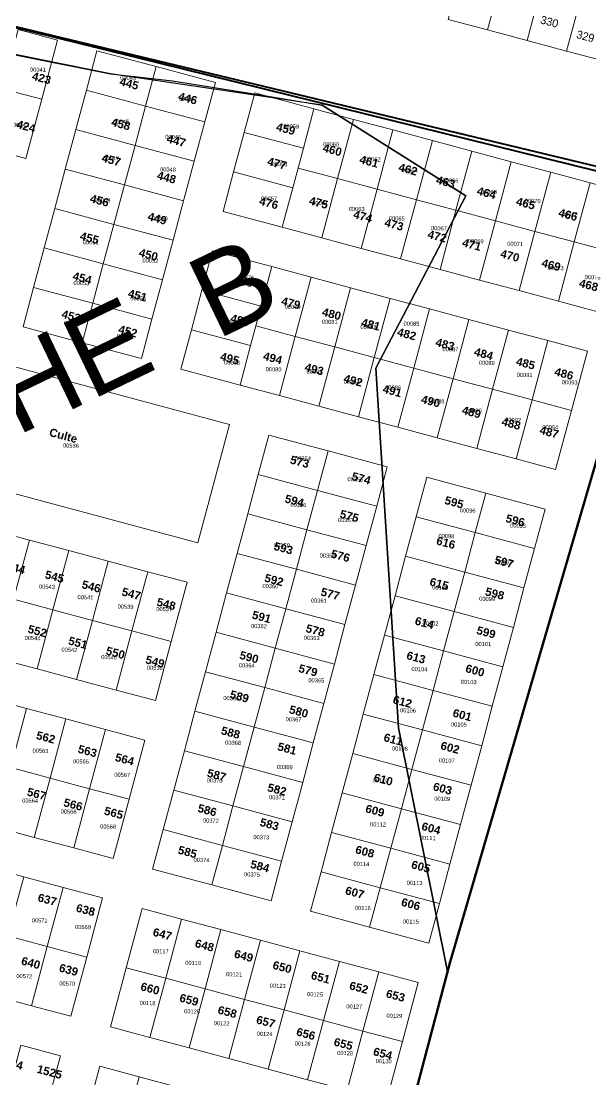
# Model space of a CAD drawing. Header units: metres. Extents: x 251686 to 255059, y 1627526 to 1631912.
# Drawn here: x 254290.4 to 254429.8, y 1630540.2 to 1630799.4 of the extents above; entities that cross this region are included whole.
import ezdxf
from ezdxf.enums import TextEntityAlignment as Align

# ---------------------------------------------------------------- set-up
doc = ezdxf.new("R2010")
doc.units = ezdxf.units.M
doc.header["$MEASUREMENT"] = 0
for name, color, linetype, lineweight in [('ASSIETTE IMMAT', 7, 'Continuous', 0), ('limites_communes_2025', 7, 'Continuous', 0), ('Traitement', 7, 'Continuous', 0)]:
    doc.layers.add(name, color=color, linetype=linetype, lineweight=lineweight)
for name, color, linetype in [('limites_parcelles', 7, 'Continuous'), ('limites_sections', 7, 'Continuous'), ('limites_tf', 7, 'Continuous'), ('numero_lot', 7, 'Continuous'), ('numero_parcelle', 7, 'Continuous')]:
    doc.layers.add(name, color=color, linetype=linetype)
doc.styles.get("Standard").update_dxf_attribs({"font": 'txt.shx'})
doc.styles.add('Style-Arial', font='arial.ttf')
doc.styles.add('style1', font='')
doc.styles.get('style1').set_extended_font_data('Times New Roman', bold=True)

msp = doc.modelspace()

# ---------------------------------------------------------------- linework, layer by layer
at = {"layer": 'ASSIETTE IMMAT', "color": 2, "linetype": 'Continuous', "lineweight": 30, "elevation": 0.000046, "flags": 128}
msp.add_lwpolyline([(254483.023, 1630869.4867), (254395.3871, 1630569.1026), (254394.763631, 1630566.741004), (254382.800449, 1630626.430146), (254377.214928, 1630714.463679), (254399.218938, 1630756.614854), (254364.100841, 1630778.874996), (254312.248292, 1630786.520125), (254272.353104, 1630794.592518), (254277.823104, 1630973.072518)], dxfattribs=at)
at = {"layer": 'limites_communes_2025', "color": 3, "lineweight": 80, "flags": 128}
for points in [[(252710.2872, 1631107.3833), (252982.4701, 1631682.9759), (252993.7572, 1631687.3199), (253010.694, 1631729.9757), (253066.3854, 1631842.8952), (253066.3854, 1631842.8952), (253098.7298, 1631912.4498), (253659.0228, 1631648.0069), (253757.0504, 1631605.0124), (254274.3391, 1631378.1314), (254622, 1631294), (254624.2075, 1631293.4301), (254621.5327, 1631279.8563), (254569.5419, 1631182.2248), (254530.2512, 1631049.2714), (254527.2805, 1631037.9628), (254483.023, 1630869.4867), (254395.3871, 1630569.1026), (254353.2541, 1630409.5098), (254309.9852, 1630253.9323), (254287.3632, 1630130.504)], [(254395.3871, 1630569.1026), (254483.023, 1630869.4867)], [(254353.2541, 1630409.5098), (254395.3871, 1630569.1026)]]:
    msp.add_lwpolyline(points, dxfattribs=at)
at = {"layer": 'limites_parcelles', "lineweight": 0, "flags": 128}
for points in [[(254398.809322, 1630814.34033), (254408.469081, 1630811.754009), (254404.5896, 1630797.264371), (254404.5896, 1630797.264371), (254394.929841, 1630799.850691), (254394.929841, 1630799.850691), (254398.809322, 1630814.34033)], [(254408.469081, 1630811.754009), (254418.128839, 1630809.167688), (254414.249359, 1630794.67805), (254414.249359, 1630794.67805), (254404.5896, 1630797.264371), (254404.5896, 1630797.264371), (254408.469081, 1630811.754009)], [(254423.909118, 1630792.091729), (254414.249359, 1630794.67805), (254414.249359, 1630794.67805), (254418.128839, 1630809.167688), (254427.788599, 1630806.581368), (254423.909118, 1630792.091729)], [(254299.286156, 1630794.763781), (254289.627, 1630797.351), (254289.627, 1630797.351), (254285.74617, 1630782.862266), (254295.405326, 1630780.275046), (254295.405326, 1630780.275046), (254299.286156, 1630794.763781)], [(254308.945311, 1630792.176561), (254323.434046, 1630788.295732), (254320.846827, 1630778.636576), (254306.358093, 1630782.517405), (254306.358093, 1630782.517405), (254308.945311, 1630792.176561)], [(254303.770873, 1630772.858249), (254306.358093, 1630782.517405), (254306.358093, 1630782.517405), (254320.846827, 1630778.636576), (254318.259607, 1630768.97742), (254303.770873, 1630772.858249)], [(254347.581936, 1630781.827682), (254362.07067, 1630777.946854), (254362.07067, 1630777.946854), (254359.48345, 1630768.287697), (254344.994716, 1630772.168527), (254347.581936, 1630781.827682)], [(254362.07067, 1630777.946854), (254371.729826, 1630775.359634), (254367.848997, 1630760.8709), (254358.18984, 1630763.458119), (254359.48345, 1630768.287697), (254362.07067, 1630777.946854)], [(254371.729826, 1630775.359634), (254381.388982, 1630772.772414), (254381.388982, 1630772.772414), (254377.508152, 1630758.28368), (254367.848997, 1630760.8709), (254371.729826, 1630775.359634)], [(254342.407496, 1630762.509371), (254344.994716, 1630772.168527), (254359.48345, 1630768.287697), (254358.18984, 1630763.458119), (254356.896231, 1630758.628542), (254342.407496, 1630762.509371)], [(254332.748341, 1630765.09659), (254330.161121, 1630755.437434), (254330.161121, 1630755.437434), (254315.672387, 1630759.318264), (254318.259607, 1630768.97742), (254332.748341, 1630765.09659)], [(254391.048139, 1630770.185195), (254400.707294, 1630767.597975), (254400.707294, 1630767.597975), (254396.826465, 1630753.109241), (254387.167309, 1630755.696461), (254391.048139, 1630770.185195)], [(254339.820278, 1630752.850215), (254354.309012, 1630748.969385), (254354.309012, 1630748.969385), (254356.896231, 1630758.628542), (254342.407496, 1630762.509371), (254342.407496, 1630762.509371), (254339.820278, 1630752.850215)], [(254327.573901, 1630745.778279), (254313.085167, 1630749.659107), (254315.672387, 1630759.318264), (254330.161121, 1630755.437434), (254330.161121, 1630755.437434), (254327.573901, 1630745.778279)], [(254373.627324, 1630743.794946), (254363.968167, 1630746.382165), (254363.968167, 1630746.382165), (254367.848997, 1630760.8709), (254377.508152, 1630758.28368), (254373.627324, 1630743.794946)], [(254383.286479, 1630741.207727), (254373.627324, 1630743.794946), (254373.627324, 1630743.794946), (254377.508152, 1630758.28368), (254387.167309, 1630755.696461), (254383.286479, 1630741.207727)], [(254298.596433, 1630753.539937), (254313.085167, 1630749.659107), (254310.497947, 1630739.999952), (254296.009214, 1630743.880781), (254296.009214, 1630743.880781), (254298.596433, 1630753.539937)], [(254387.167309, 1630755.696461), (254396.826465, 1630753.109241), (254392.945635, 1630738.620507), (254392.945635, 1630738.620507), (254383.286479, 1630741.207727), (254383.286479, 1630741.207727), (254387.167309, 1630755.696461)], [(254402.604792, 1630736.033287), (254392.945635, 1630738.620507), (254392.945635, 1630738.620507), (254396.826465, 1630753.109241), (254406.485621, 1630750.522021), (254402.604792, 1630736.033287)], [(254412.263947, 1630733.446067), (254402.604792, 1630736.033287), (254402.604792, 1630736.033287), (254406.485621, 1630750.522021), (254416.144777, 1630747.934801), (254412.263947, 1630733.446067)], [(254421.923104, 1630730.858848), (254412.263947, 1630733.446067), (254412.263947, 1630733.446067), (254416.144777, 1630747.934801), (254425.803933, 1630745.347582), (254421.923104, 1630730.858848)], [(254293.421994, 1630734.221625), (254296.009214, 1630743.880781), (254296.009214, 1630743.880781), (254310.497947, 1630739.999952), (254307.910728, 1630730.340795), (254293.421994, 1630734.221625)], [(254337.233058, 1630743.191059), (254351.721792, 1630739.310229), (254351.721792, 1630739.310229), (254349.134572, 1630729.651073), (254334.645838, 1630733.531902), (254334.645838, 1630733.531902), (254337.233058, 1630743.191059)], [(254367.159274, 1630719.647056), (254357.500118, 1630722.234276), (254361.380947, 1630736.723009), (254361.380947, 1630736.723009), (254371.040104, 1630734.13579), (254371.040104, 1630734.13579), (254367.159274, 1630719.647056)], [(254349.134572, 1630729.651073), (254347.840962, 1630724.821495), (254346.547352, 1630719.991917), (254332.058618, 1630723.872747), (254334.645838, 1630733.531902), (254334.645838, 1630733.531902), (254349.134572, 1630729.651073)], [(254376.81843, 1630717.059836), (254367.159274, 1630719.647056), (254371.040104, 1630734.13579), (254371.040104, 1630734.13579), (254380.69926, 1630731.54857), (254380.69926, 1630731.54857), (254376.81843, 1630717.059836)], [(254386.477587, 1630714.472616), (254376.81843, 1630717.059836), (254380.69926, 1630731.54857), (254380.69926, 1630731.54857), (254390.358416, 1630728.96135), (254386.477587, 1630714.472616)], [(254396.136742, 1630711.885396), (254386.477587, 1630714.472616), (254390.358416, 1630728.96135), (254400.017572, 1630726.374131), (254400.017572, 1630726.374131), (254396.136742, 1630711.885396)], [(254405.795899, 1630709.298178), (254396.136742, 1630711.885396), (254400.017572, 1630726.374131), (254400.017572, 1630726.374131), (254409.676728, 1630723.786912), (254409.676728, 1630723.786912), (254405.795899, 1630709.298178)], [(254329.471399, 1630714.21359), (254343.960133, 1630710.332761), (254343.960133, 1630710.332761), (254346.547352, 1630719.991917), (254332.058618, 1630723.872747), (254329.471399, 1630714.21359)], [(254357.500118, 1630722.234276), (254367.159274, 1630719.647056), (254363.278445, 1630705.158322), (254363.278445, 1630705.158322), (254353.619289, 1630707.745542), (254353.619289, 1630707.745542), (254357.500118, 1630722.234276)], [(254415.455055, 1630706.710958), (254405.795899, 1630709.298178), (254409.676728, 1630723.786912), (254409.676728, 1630723.786912), (254419.335884, 1630721.199692), (254415.455055, 1630706.710958)], [(254367.159274, 1630719.647056), (254376.81843, 1630717.059836), (254372.937601, 1630702.571102), (254372.937601, 1630702.571102), (254363.278445, 1630705.158322), (254363.278445, 1630705.158322), (254367.159274, 1630719.647056)], [(254425.11421, 1630704.123738), (254415.455055, 1630706.710958), (254415.455055, 1630706.710958), (254419.335884, 1630721.199692), (254428.99504, 1630718.612472), (254425.11421, 1630704.123738)], [(254382.596757, 1630699.983882), (254372.937601, 1630702.571102), (254372.937601, 1630702.571102), (254376.81843, 1630717.059836), (254386.477587, 1630714.472616), (254382.596757, 1630699.983882)], [(254386.477587, 1630714.472616), (254382.596757, 1630699.983882), (254392.255913, 1630697.396663), (254392.255913, 1630697.396663), (254396.136742, 1630711.885396), (254386.477587, 1630714.472616)], [(254405.795899, 1630709.298178), (254415.455055, 1630706.710958), (254415.455055, 1630706.710958), (254411.574225, 1630692.222224), (254411.574225, 1630692.222224), (254401.915069, 1630694.809443), (254401.915069, 1630694.809443), (254405.795899, 1630709.298178)], [(254421.233382, 1630689.635004), (254411.574225, 1630692.222224), (254411.574225, 1630692.222224), (254415.455055, 1630706.710958), (254415.455055, 1630706.710958), (254425.11421, 1630704.123738), (254425.11421, 1630704.123738), (254421.233382, 1630689.635004)], [(254365.520803, 1630694.205556), (254362.933584, 1630684.5464), (254348.44485, 1630688.427229), (254348.44485, 1630688.427229), (254351.032069, 1630698.086385), (254365.520803, 1630694.205556)], [(254380.009537, 1630690.324727), (254365.520803, 1630694.205556), (254365.520803, 1630694.205556), (254362.933584, 1630684.5464), (254377.422318, 1630680.66557), (254377.422318, 1630680.66557), (254380.009537, 1630690.324727)], [(254362.933584, 1630684.5464), (254360.346364, 1630674.887244), (254345.85763, 1630678.768073), (254348.44485, 1630688.427229), (254348.44485, 1630688.427229), (254362.933584, 1630684.5464)], [(254360.346364, 1630674.887244), (254362.933584, 1630684.5464), (254377.422318, 1630680.66557), (254377.422318, 1630680.66557), (254374.835098, 1630671.006414), (254360.346364, 1630674.887244)], [(254418.646162, 1630679.975848), (254416.058942, 1630670.316692), (254416.058942, 1630670.316692), (254401.570208, 1630674.197522), (254404.157428, 1630683.856677), (254418.646162, 1630679.975848)], [(254282.728255, 1630674.973079), (254292.38741, 1630672.385859), (254292.38741, 1630672.385859), (254288.506582, 1630657.897125), (254278.847425, 1630660.484345), (254282.728255, 1630674.973079)], [(254416.058942, 1630670.316692), (254401.570208, 1630674.197522), (254398.982988, 1630664.538365), (254413.471722, 1630660.657536), (254413.471722, 1630660.657536), (254416.058942, 1630670.316692)], [(254288.506582, 1630657.897125), (254292.38741, 1630672.385859), (254292.38741, 1630672.385859), (254302.046567, 1630669.798639), (254302.046567, 1630669.798639), (254298.165737, 1630655.309905), (254288.506582, 1630657.897125)], [(254357.759144, 1630665.228087), (254355.171925, 1630655.568932), (254340.68319, 1630659.449761), (254340.68319, 1630659.449761), (254343.27041, 1630669.108917), (254357.759144, 1630665.228087)], [(254355.171925, 1630655.568932), (254369.660659, 1630651.688102), (254369.660659, 1630651.688102), (254372.247879, 1630661.347258), (254357.759144, 1630665.228087), (254355.171925, 1630655.568932)], [(254331.024035, 1630662.03698), (254327.143205, 1630647.548246), (254317.484049, 1630650.135466), (254321.364879, 1630664.6242), (254321.364879, 1630664.6242), (254331.024035, 1630662.03698)], [(254398.982988, 1630664.538365), (254413.471722, 1630660.657536), (254413.471722, 1630660.657536), (254410.884503, 1630650.99838), (254396.395769, 1630654.879209), (254398.982988, 1630664.538365)], [(254355.171925, 1630655.568932), (254352.584706, 1630645.909775), (254338.095972, 1630649.790605), (254340.68319, 1630659.449761), (254340.68319, 1630659.449761), (254355.171925, 1630655.568932)], [(254396.395769, 1630654.879209), (254393.808549, 1630645.220053), (254379.319815, 1630649.100882), (254379.319815, 1630649.100882), (254381.907035, 1630658.760039), (254381.907035, 1630658.760039), (254396.395769, 1630654.879209)], [(254352.584706, 1630645.909775), (254355.171925, 1630655.568932), (254369.660659, 1630651.688102), (254369.660659, 1630651.688102), (254367.07344, 1630642.028946), (254352.584706, 1630645.909775)], [(254391.221329, 1630635.560897), (254376.732595, 1630639.441727), (254379.319815, 1630649.100882), (254379.319815, 1630649.100882), (254393.808549, 1630645.220053), (254391.221329, 1630635.560897)], [(254349.997486, 1630636.250619), (254347.410266, 1630626.591464), (254332.921532, 1630630.472292), (254332.921532, 1630630.472292), (254335.508752, 1630640.131449), (254349.997486, 1630636.250619)], [(254347.410266, 1630626.591464), (254361.899, 1630622.710634), (254361.899, 1630622.710634), (254364.48622, 1630632.36979), (254349.997486, 1630636.250619), (254347.410266, 1630626.591464)], [(254391.221329, 1630635.560897), (254405.710064, 1630631.680067), (254403.122844, 1630622.020912), (254403.122844, 1630622.020912), (254388.63411, 1630625.901741), (254391.221329, 1630635.560897)], [(254291.697688, 1630631.162015), (254287.816859, 1630616.673281), (254278.157702, 1630619.260501), (254282.038532, 1630633.749235), (254282.038532, 1630633.749235), (254291.697688, 1630631.162015)], [(254297.476015, 1630614.086061), (254287.816859, 1630616.673281), (254291.697688, 1630631.162015), (254291.697688, 1630631.162015), (254301.356844, 1630628.574796), (254301.356844, 1630628.574796), (254297.476015, 1630614.086061)], [(254347.410266, 1630626.591464), (254344.823046, 1630616.932307), (254330.334312, 1630620.813137), (254332.921532, 1630630.472292), (254332.921532, 1630630.472292), (254347.410266, 1630626.591464)], [(254386.046891, 1630616.242585), (254371.558157, 1630620.123414), (254371.558157, 1630620.123414), (254374.145375, 1630629.78257), (254388.63411, 1630625.901741), (254386.046891, 1630616.242585)], [(254311.016, 1630625.987576), (254307.13517, 1630611.498842), (254297.476015, 1630614.086061), (254301.356844, 1630628.574796), (254301.356844, 1630628.574796), (254311.016, 1630625.987576)], [(254347.410266, 1630626.591464), (254344.823046, 1630616.932307), (254359.31178, 1630613.051478), (254359.31178, 1630613.051478), (254361.899, 1630622.710634), (254361.899, 1630622.710634), (254347.410266, 1630626.591464)], [(254403.122844, 1630622.020912), (254388.63411, 1630625.901741), (254386.046891, 1630616.242585), (254400.535625, 1630612.361755), (254400.535625, 1630612.361755), (254403.122844, 1630622.020912)], [(254330.334312, 1630620.813137), (254344.823046, 1630616.932307), (254342.235827, 1630607.273152), (254327.747093, 1630611.153981), (254327.747093, 1630611.153981), (254330.334312, 1630620.813137)], [(254386.046891, 1630616.242585), (254383.459671, 1630606.583429), (254368.970937, 1630610.464259), (254368.970937, 1630610.464259), (254371.558157, 1630620.123414), (254371.558157, 1630620.123414), (254386.046891, 1630616.242585)], [(254297.476015, 1630614.086061), (254293.595185, 1630599.597327), (254293.595185, 1630599.597327), (254283.936029, 1630602.184547), (254283.936029, 1630602.184547), (254287.816859, 1630616.673281), (254297.476015, 1630614.086061)], [(254342.235827, 1630607.273152), (254356.724561, 1630603.392322), (254356.724561, 1630603.392322), (254359.31178, 1630613.051478), (254359.31178, 1630613.051478), (254344.823046, 1630616.932307), (254342.235827, 1630607.273152)], [(254386.046891, 1630616.242585), (254383.459671, 1630606.583429), (254397.948405, 1630602.702599), (254397.948405, 1630602.702599), (254400.535625, 1630612.361755), (254400.535625, 1630612.361755), (254386.046891, 1630616.242585)], [(254307.13517, 1630611.498842), (254303.254342, 1630597.010107), (254293.595185, 1630599.597327), (254293.595185, 1630599.597327), (254297.476015, 1630614.086061), (254307.13517, 1630611.498842)], [(254312.913497, 1630594.422889), (254303.254342, 1630597.010107), (254307.13517, 1630611.498842), (254316.794327, 1630608.911623), (254316.794327, 1630608.911623), (254312.913497, 1630594.422889)], [(254339.648607, 1630597.613995), (254325.159873, 1630601.494824), (254325.159873, 1630601.494824), (254327.747093, 1630611.153981), (254327.747093, 1630611.153981), (254342.235827, 1630607.273152), (254339.648607, 1630597.613995)], [(254380.872451, 1630596.924272), (254366.383717, 1630600.805102), (254366.383717, 1630600.805102), (254368.970937, 1630610.464259), (254368.970937, 1630610.464259), (254383.459671, 1630606.583429), (254380.872451, 1630596.924272)], [(254342.235827, 1630607.273152), (254356.724561, 1630603.392322), (254356.724561, 1630603.392322), (254354.137342, 1630593.733166), (254339.648607, 1630597.613995), (254342.235827, 1630607.273152)], [(254397.948405, 1630602.702599), (254383.459671, 1630606.583429), (254380.872451, 1630596.924272), (254395.361185, 1630593.043444), (254395.361185, 1630593.043444), (254397.948405, 1630602.702599)], [(254322.572653, 1630591.835669), (254325.159873, 1630601.494824), (254325.159873, 1630601.494824), (254339.648607, 1630597.613995), (254337.061388, 1630587.954839), (254322.572653, 1630591.835669)], [(254378.285231, 1630587.265117), (254363.796497, 1630591.145946), (254366.383717, 1630600.805102), (254366.383717, 1630600.805102), (254380.872451, 1630596.924272), (254378.285231, 1630587.265117)], [(254380.872451, 1630596.924272), (254395.361185, 1630593.043444), (254395.361185, 1630593.043444), (254392.773965, 1630583.384287), (254378.285231, 1630587.265117), (254380.872451, 1630596.924272)], [(254378.285231, 1630587.265117), (254375.698012, 1630577.60596), (254375.698012, 1630577.60596), (254361.209278, 1630581.48679), (254363.796497, 1630591.145946), (254378.285231, 1630587.265117)], [(254390.186746, 1630573.725132), (254375.698012, 1630577.60596), (254375.698012, 1630577.60596), (254378.285231, 1630587.265117), (254392.773965, 1630583.384287), (254390.186746, 1630573.725132)], [(254329.64459, 1630579.589292), (254339.303746, 1630577.002074), (254339.303746, 1630577.002074), (254335.422917, 1630562.513339), (254325.76376, 1630565.100558), (254329.64459, 1630579.589292)], [(254292.905463, 1630558.373484), (254283.246307, 1630560.960704), (254283.246307, 1630560.960704), (254287.127137, 1630575.449438), (254296.786292, 1630572.862218), (254292.905463, 1630558.373484)], [(254358.622058, 1630571.827634), (254368.281215, 1630569.240414), (254368.281215, 1630569.240414), (254364.400385, 1630554.75168), (254354.741228, 1630557.3389), (254358.622058, 1630571.827634)], [(254312.223775, 1630553.199044), (254321.882931, 1630550.611825), (254321.882931, 1630550.611825), (254325.76376, 1630565.100558), (254316.104605, 1630567.687778), (254312.223775, 1630553.199044)], [(254341.201243, 1630545.437385), (254331.542087, 1630548.024605), (254331.542087, 1630548.024605), (254335.422917, 1630562.513339), (254345.082073, 1630559.92612), (254341.201243, 1630545.437385)], [(254360.519555, 1630540.262946), (254350.8604, 1630542.850166), (254350.8604, 1630542.850166), (254354.741228, 1630557.3389), (254364.400385, 1630554.75168), (254360.519555, 1630540.262946)], [(254370.178712, 1630537.675727), (254360.519555, 1630540.262946), (254360.519555, 1630540.262946), (254364.400385, 1630554.75168), (254374.059541, 1630552.164461), (254370.178712, 1630537.675727)], [(254379.837868, 1630535.088507), (254370.178712, 1630537.675727), (254370.178712, 1630537.675727), (254374.059541, 1630552.164461), (254383.718697, 1630549.577241), (254379.837868, 1630535.088507)], [(254299.9774, 1630546.127107), (254296.09657, 1630531.638373), (254286.437414, 1630534.225593), (254290.318243, 1630548.714327), (254290.318243, 1630548.714327), (254299.9774, 1630546.127107)]]:
    msp.add_lwpolyline(points, close=True, dxfattribs=at)
for points in [[(254281.865341, 1630768.373532), (254285.74617, 1630782.862266), (254295.405326, 1630780.275046), (254295.405326, 1630780.275046), (254291.524496, 1630765.786312), (254281.865341, 1630768.373532)], [(254363.968167, 1630746.382165), (254354.309012, 1630748.969385), (254354.309012, 1630748.969385), (254356.896231, 1630758.628542), (254358.18984, 1630763.458119), (254367.848997, 1630760.8709), (254363.968167, 1630746.382165)], [(254351.721792, 1630739.310229), (254361.380947, 1630736.723009), (254361.380947, 1630736.723009), (254357.500118, 1630722.234276), (254347.840962, 1630724.821495), (254349.134572, 1630729.651073), (254351.721792, 1630739.310229)], [(254353.619289, 1630707.745542), (254343.960133, 1630710.332761), (254343.960133, 1630710.332761), (254346.547352, 1630719.991917), (254347.840962, 1630724.821495), (254357.500118, 1630722.234276), (254353.619289, 1630707.745542)], [(254401.915069, 1630694.809443), (254392.255913, 1630697.396663), (254392.255913, 1630697.396663), (254396.136742, 1630711.885396), (254405.795899, 1630709.298178), (254401.915069, 1630694.809443)], [(254302.046567, 1630669.798639), (254311.705722, 1630667.21142), (254311.705722, 1630667.21142), (254307.824893, 1630652.722686), (254298.165737, 1630655.309905), (254302.046567, 1630669.798639)], [(254311.705722, 1630667.21142), (254321.364879, 1630664.6242), (254321.364879, 1630664.6242), (254317.484049, 1630650.135466), (254307.824893, 1630652.722686), (254311.705722, 1630667.21142)], [(254331.542087, 1630548.024605), (254321.882931, 1630550.611825), (254321.882931, 1630550.611825), (254325.76376, 1630565.100558), (254335.422917, 1630562.513339), (254331.542087, 1630548.024605)], [(254319.295712, 1630540.952669), (254315.414882, 1630526.463935), (254305.755726, 1630529.051154), (254309.636555, 1630543.539889), (254319.295712, 1630540.952669)], [(254328.954868, 1630538.365449), (254325.074038, 1630523.876715), (254315.414882, 1630526.463935), (254319.295712, 1630540.952669), (254319.295712, 1630540.952669), (254328.954868, 1630538.365449)]]:
    msp.add_lwpolyline(points, dxfattribs=at)
at = {"layer": 'limites_parcelles', "lineweight": 0}
for points in [[(254427.788599, 1630806.581368), (254437.448358, 1630803.995047), (254433.568877, 1630789.505409), (254423.909118, 1630792.091729)], [(254335.33556, 1630774.755747), (254320.846827, 1630778.636576), (254323.434046, 1630788.295732), (254337.92278, 1630784.414902)], [(254332.748341, 1630765.09659), (254318.259607, 1630768.97742), (254320.846827, 1630778.636576), (254335.33556, 1630774.755747)], [(254301.183653, 1630763.199094), (254303.770873, 1630772.858249), (254318.259607, 1630768.97742), (254315.672387, 1630759.318264)], [(254381.388982, 1630772.772414), (254391.048139, 1630770.185195), (254387.167309, 1630755.696461), (254377.508152, 1630758.28368)], [(254400.707294, 1630767.597975), (254410.36645, 1630765.010755), (254406.485621, 1630750.522021), (254396.826465, 1630753.109241)], [(254410.36645, 1630765.010755), (254420.025607, 1630762.423535), (254416.144777, 1630747.934801), (254406.485621, 1630750.522021)], [(254301.183653, 1630763.199094), (254315.672387, 1630759.318264), (254313.085167, 1630749.659107), (254298.596433, 1630753.539937)], [(254420.025607, 1630762.423535), (254429.684762, 1630759.836317), (254425.803933, 1630745.347582), (254416.144777, 1630747.934801)], [(254439.343919, 1630757.249097), (254435.463089, 1630742.760363), (254425.803933, 1630745.347582), (254429.684762, 1630759.836317)], [(254310.497947, 1630739.999952), (254313.085167, 1630749.659107), (254327.573901, 1630745.778279), (254324.986681, 1630736.119122)], [(254431.58226, 1630728.271628), (254421.923104, 1630730.858848), (254425.803933, 1630745.347582), (254435.463089, 1630742.760363)], [(254322.399463, 1630726.459966), (254307.910728, 1630730.340795), (254310.497947, 1630739.999952), (254324.986681, 1630736.119122)], [(254293.421994, 1630734.221625), (254307.910728, 1630730.340795), (254305.323509, 1630720.681639), (254290.834774, 1630724.562469)], [(254319.812243, 1630716.80081), (254305.323509, 1630720.681639), (254307.910728, 1630730.340795), (254322.399463, 1630726.459966)], [(254264.099665, 1630721.371362), (254341.372913, 1630700.673605), (254333.611254, 1630671.696137), (254256.338005, 1630692.393894)], [(254389.668694, 1630687.737507), (254404.157428, 1630683.856677), (254401.570208, 1630674.197522), (254387.081474, 1630678.07835)], [(254360.346364, 1630674.887244), (254357.759144, 1630665.228087), (254343.27041, 1630669.108917), (254345.85763, 1630678.768073)], [(254398.982988, 1630664.538365), (254384.494254, 1630668.419195), (254387.081474, 1630678.07835), (254401.570208, 1630674.197522)], [(254374.835098, 1630671.006414), (254372.247879, 1630661.347258), (254357.759144, 1630665.228087), (254360.346364, 1630674.887244)], [(254381.907035, 1630658.760039), (254384.494254, 1630668.419195), (254398.982988, 1630664.538365), (254396.395769, 1630654.879209)], [(254284.625752, 1630643.408391), (254288.506582, 1630657.897125), (254298.165737, 1630655.309905), (254294.284908, 1630640.821171)], [(254298.165737, 1630655.309905), (254307.824893, 1630652.722686), (254303.944064, 1630638.233952), (254294.284908, 1630640.821171)], [(254396.395769, 1630654.879209), (254410.884503, 1630650.99838), (254408.297283, 1630641.339224), (254393.808549, 1630645.220053)], [(254307.824893, 1630652.722686), (254317.484049, 1630650.135466), (254313.60322, 1630635.646732), (254303.944064, 1630638.233952)], [(254317.484049, 1630650.135466), (254327.143205, 1630647.548246), (254323.262375, 1630633.059512), (254313.60322, 1630635.646732)], [(254352.584706, 1630645.909775), (254349.997486, 1630636.250619), (254335.508752, 1630640.131449), (254338.095972, 1630649.790605)], [(254349.997486, 1630636.250619), (254352.584706, 1630645.909775), (254367.07344, 1630642.028946), (254364.48622, 1630632.36979)], [(254393.808549, 1630645.220053), (254408.297283, 1630641.339224), (254405.710064, 1630631.680067), (254391.221329, 1630635.560897)], [(254388.63411, 1630625.901741), (254374.145375, 1630629.78257), (254376.732595, 1630639.441727), (254391.221329, 1630635.560897)], [(254316.794327, 1630608.911623), (254307.13517, 1630611.498842), (254311.016, 1630625.987576), (254320.675157, 1630623.400357)], [(254339.648607, 1630597.613995), (254354.137342, 1630593.733166), (254351.550122, 1630584.07401), (254337.061388, 1630587.954839)], [(254281.34881, 1630592.525391), (254291.007965, 1630589.938171), (254287.127137, 1630575.449438), (254277.46798, 1630578.036657)], [(254291.007965, 1630589.938171), (254300.667122, 1630587.350952), (254296.786292, 1630572.862218), (254287.127137, 1630575.449438)], [(254306.445448, 1630570.274998), (254296.786292, 1630572.862218), (254300.667122, 1630587.350952), (254310.326278, 1630584.763732)], [(254319.985434, 1630582.176512), (254329.64459, 1630579.589292), (254325.76376, 1630565.100558), (254316.104605, 1630567.687778)], [(254339.303746, 1630577.002074), (254348.962902, 1630574.414854), (254345.082073, 1630559.92612), (254335.422917, 1630562.513339)], [(254348.962902, 1630574.414854), (254358.622058, 1630571.827634), (254354.741228, 1630557.3389), (254345.082073, 1630559.92612)], [(254302.564619, 1630555.786264), (254292.905463, 1630558.373484), (254296.786292, 1630572.862218), (254306.445448, 1630570.274998)], [(254368.281215, 1630569.240414), (254377.94037, 1630566.653195), (254374.059541, 1630552.164461), (254364.400385, 1630554.75168)], [(254387.599527, 1630564.065975), (254383.718697, 1630549.577241), (254374.059541, 1630552.164461), (254377.94037, 1630566.653195)], [(254350.8604, 1630542.850166), (254341.201243, 1630545.437385), (254345.082073, 1630559.92612), (254354.741228, 1630557.3389)]]:
    msp.add_3dface(points, dxfattribs=at)
at = {"layer": 'limites_sections', "color": 112, "linetype": 'Continuous', "lineweight": 40, "flags": 128}
for points in [[(254391.230315, 1631349.844579), (254616.78469, 1631295.262067), (254601.919049, 1631243.024587), (254569.5419, 1631182.2248), (254530.2512, 1631049.2714), (254527.2805, 1631037.9628), (254483.023, 1630869.4867), (254450.47436, 1630757.921759), (254242.098307, 1630809.467069), (254373.700701, 1631270.312536), (254391.230315, 1631349.844579)], [(254450.84006, 1630759.175246), (254395.3871, 1630569.1026), (254353.2541, 1630409.5098), (254348.492261, 1630392.388149), (254237.72828, 1630442.844843), (254040.038076, 1630496.898217), (253942.172035, 1630521.14592), (253859.148201, 1630539.484772), (253853.186893, 1630453.726815), (253808.243015, 1630442.914881), (253793.178897, 1630438.29059), (253774.754402, 1630423.155021), (253711.134092, 1630399.982213), (253678.015836, 1630518.052824), (253627.848348, 1630688.389303), (253621.624412, 1630712.828844), (253610.975151, 1630786.918169), (253609.69659, 1630931.397239), (253737.566314, 1630938.284849), (253928.216166, 1630961.492497), (253976.914647, 1630881.792805), (254242.098307, 1630809.467069), (254450.84006, 1630759.175246)]]:
    msp.add_lwpolyline(points, close=True, dxfattribs=at)
at = {"layer": 'limites_tf', "color": 5, "linetype": 'Continuous', "lineweight": 30, "flags": 128}
msp.add_lwpolyline([(254191.270861, 1630800.240995), (254225.082048, 1630797.627302), (254235.243104, 1630796.062518), (254249.515352, 1630787.863436), (254259.663104, 1630786.302518), (254272.43949, 1630794.458753), (254312.248292, 1630786.520125), (254327.411382, 1630784.830745), (254345.756111, 1630781.85287), (254364.100841, 1630778.874996), (254399.218938, 1630756.614854), (254377.214928, 1630714.463679), (254382.800449, 1630626.430146), (254394.763631, 1630566.741004), (254394.763631, 1630566.741004), (254353.2541, 1630409.5098), (254339.549928, 1630360.235127), (254338.412216, 1630360.922154), (254296.519262, 1630392.869296), (254192.853537, 1630451.472478), (254091.990638, 1630476.368054), (253923.42389, 1630459.487846)], dxfattribs=at)

# ---------------------------------------------------------------- texts
at = {"layer": 'numero_lot', "color": 7, "lineweight": 0, "char_height": 1.968504, "attachment_point": 5, "rotation": 345.01109576, "line_spacing_factor": 0.6}
for s, insert in [('\\FFANCY;330', (254419.717854, 1630799.261656)), ('\\FFANCY;329', (254428.519585, 1630795.692648))]:
    msp.add_mtext(s, dxfattribs=dict(at, insert=insert))
at = {"layer": 'numero_lot', "color": 7, "lineweight": 13, "char_height": 2, "attachment_point": 7, "rotation": 345.00521637, "line_spacing_factor": 0.72, "style": 'style1'}
for s, insert in [('\\fArial|b1|i0|c00|p39;423', (254292.870794, 1630785.092893)), ('\\fArial|b1|i0|c00|p39;445', (254314.316307, 1630783.746885)), ('\\fArial|b1|i0|c00|p39;446', (254328.6502, 1630780.11697)), ('\\fArial|b1|i0|c00|p39;424', (254289.082139, 1630773.296691)), ('\\fArial|b1|i0|c00|p39;458', (254312.28607, 1630773.81877)), ('\\fArial|b1|i0|c00|p39;459', (254352.649021, 1630772.647533)), ('\\fArial|b1|i0|c00|p39;447', (254325.877488, 1630769.765291)), ('\\fArial|b1|i0|c00|p39;460', (254364.058019, 1630767.491354)), ('\\fArial|b1|i0|c00|p39;457', (254309.932102, 1630765.030436)), ('\\fArial|b1|i0|c00|p39;461', (254373.035319, 1630764.674807)), ('\\fArial|b1|i0|c00|p39;477', (254350.480928, 1630764.229321)), ('\\fArial|b1|i0|c00|p39;462', (254382.58296, 1630762.74577)), ('\\fArial|b1|i0|c00|p39;448', (254323.468238, 1630760.770571)), ('\\fArial|b1|i0|c00|p39;463', (254391.816533, 1630759.64423)), ('\\fArial|b1|i0|c00|p39;464', (254401.794062, 1630756.971734)), ('\\fArial|b1|i0|c00|p39;456', (254307.065494, 1630755.111027)), ('\\fArial|b1|i0|c00|p39;476', (254348.503034, 1630754.496624)), ('\\fArial|b1|i0|c00|p39;475', (254360.687505, 1630754.584013)), ('\\fArial|b1|i0|c00|p39;465', (254411.380305, 1630754.404044)), ('\\fArial|b1|i0|c00|p39;466', (254421.749097, 1630751.626748)), ('\\fArial|b1|i0|c00|p39;449', (254321.191484, 1630750.704922)), ('\\fArial|b1|i0|c00|p39;474', (254371.538526, 1630751.258672)), ('\\fArial|b1|i0|c00|p39;473', (254379.16839, 1630749.215001)), ('\\fArial|b1|i0|c00|p39;472', (254389.732824, 1630746.385302)), ('\\fArial|b1|i0|c00|p39;455', (254304.605371, 1630745.926376)), ('\\fArial|b1|i0|c00|p39;471', (254398.19759, 1630744.327441)), ('\\fArial|b1|i0|c00|p39;450', (254319.030221, 1630741.853218)), ('\\fArial|b1|i0|c00|p39;470', (254407.535859, 1630741.616731)), ('\\fArial|b1|i0|c00|p39;469', (254417.618063, 1630739.335077)), ('\\fArial|b1|i0|c00|p39;454', (254302.82312, 1630736.141276)), ('\\fArial|b1|i0|c00|p39;478', (254342.342883, 1630735.41224)), ('\\fArial|b1|i0|c00|p39;468', (254426.804001, 1630734.397231)), ('\\fArial|b1|i0|c00|p39;451', (254316.360726, 1630731.886894)), ('\\fArial|b1|i0|c00|p39;479', (254353.896637, 1630730.013724)), ('\\fArial|b1|i0|c00|p39;453', (254300.115012, 1630726.813609)), ('\\fArial|b1|i0|c00|p39;496', (254341.447854, 1630725.808371)), ('\\fArial|b1|i0|c00|p39;480', (254363.872697, 1630727.335744)), ('\\fArial|b1|i0|c00|p39;452', (254314.005288, 1630723.093077)), ('\\fArial|b1|i0|c00|p39;481', (254373.458941, 1630724.768054)), ('\\fArial|b1|i0|c00|p39;482', (254382.262637, 1630722.409971)), ('\\fArial|b1|i0|c00|p39;483', (254391.653239, 1630719.894684)), ('\\fArial|b1|i0|c00|p39;495', (254338.935388, 1630716.4283)), ('\\fArial|b1|i0|c00|p39;494', (254349.450076, 1630716.544058)), ('\\fArial|b1|i0|c00|p39;484', (254401.096195, 1630717.574813)), ('\\fArial|b1|i0|c00|p39;485', (254411.37403, 1630715.240759)), ('\\fArial|b1|i0|c00|p39;493', (254359.623236, 1630713.819162)), ('\\fArial|b1|i0|c00|p39;486', (254420.764643, 1630712.725469)), ('\\fArial|b1|i0|c00|p39;492', (254369.157138, 1630711.056057)), ('\\fArial|b1|i0|c00|p39;491', (254378.743382, 1630708.488367)), ('\\fArial|b1|i0|c00|p39;490', (254388.133994, 1630705.973078)), ('\\fArial|b1|i0|c00|p39;489', (254398.111512, 1630703.300584)), ('\\fArial|b1|i0|c00|p39;488', (254407.839586, 1630700.479589)), ('\\fArial|b1|i0|c00|p39;487', (254417.14071, 1630698.413019)), ('\\fArial|b1|i0|c00|p39;573', (254356.063537, 1630691.137816)), ('\\fArial|b1|i0|c00|p39;574', (254371.127635, 1630687.102874)), ('\\fArial|b1|i0|c00|p39;594', (254354.770172, 1630681.611771)), ('\\fArial|b1|i0|c00|p39;595', (254393.877103, 1630681.230223)), ('\\fArial|b1|i0|c00|p39;575', (254368.23579, 1630677.871403)), ('\\fArial|b1|i0|c00|p39;596', (254408.836514, 1630676.804443)), ('\\fArial|b1|i0|c00|p39;616', (254391.853868, 1630671.316718)), ('\\fArial|b1|i0|c00|p39;593', (254352.073217, 1630669.977296)), ('\\fArial|b1|i0|c00|p39;576', (254366.043295, 1630668.120331)), ('\\fArial|b1|i0|c00|p39;597', (254406.114675, 1630666.642699)), ('\\fArial|b1|i0|c00|p39;544', (254286.541396, 1630665.15946)), ('\\fArial|b1|i0|c00|p39;545', (254296.036683, 1630663.035007)), ('\\fArial|b1|i0|c00|p39;546', (254305.036022, 1630660.62452)), ('\\fArial|b1|i0|c00|p39;592', (254349.783852, 1630662.212969)), ('\\fArial|b1|i0|c00|p39;615', (254390.214894, 1630661.283802)), ('\\fArial|b1|i0|c00|p39;547', (254314.833106, 1630658.843986)), ('\\fArial|b1|i0|c00|p39;577', (254363.549788, 1630658.811039)), ('\\fArial|b1|i0|c00|p39;598', (254403.825322, 1630658.878374)), ('\\fArial|b1|i0|c00|p39;548', (254323.38735, 1630656.337408)), ('\\fArial|b1|i0|c00|p39;591', (254346.736813, 1630653.185524)), ('\\fArial|b1|i0|c00|p39;614', (254386.601726, 1630651.707701)), ('\\fArial|b1|i0|c00|p39;552', (254291.838107, 1630649.708358)), ('\\fArial|b1|i0|c00|p39;578', (254359.896885, 1630649.870018)), ('\\fArial|b1|i0|c00|p39;599', (254401.704128, 1630649.393496)), ('\\fArial|b1|i0|c00|p39;551', (254301.763282, 1630646.840445)), ('\\fArial|b1|i0|c00|p39;550', (254310.958252, 1630644.377558)), ('\\fArial|b1|i0|c00|p39;590', (254343.676043, 1630643.323999)), ('\\fArial|b1|i0|c00|p39;613', (254384.546618, 1630643.252319)), ('\\fArial|b1|i0|c00|p39;549', (254320.650651, 1630642.206191)), ('\\fArial|b1|i0|c00|p39;579', (254358.114623, 1630640.084922)), ('\\fArial|b1|i0|c00|p39;600', (254398.994551, 1630640.060344)), ('\\fArial|b1|i0|c00|p39;589', (254341.306876, 1630633.696106)), ('\\fArial|b1|i0|c00|p39;612', (254381.224123, 1630632.413709)), ('\\fArial|b1|i0|c00|p39;580', (254355.834932, 1630630.008307)), ('\\fArial|b1|i0|c00|p39;601', (254395.867709, 1630629.169329)), ('\\fArial|b1|i0|c00|p39;588', (254339.145601, 1630624.844405)), ('\\fArial|b1|i0|c00|p39;562', (254293.894385, 1630623.686627)), ('\\fArial|b1|i0|c00|p39;611', (254378.959641, 1630623.17665)), ('\\fArial|b1|i0|c00|p39;563', (254304.106148, 1630620.323077)), ('\\fArial|b1|i0|c00|p39;581', (254352.983534, 1630620.928454)), ('\\fArial|b1|i0|c00|p39;602', (254392.886742, 1630621.171374)), ('\\fArial|b1|i0|c00|p39;564', (254313.210173, 1630618.303429)), ('\\fArial|b1|i0|c00|p39;587', (254335.73364, 1630614.45451)), ('\\fArial|b1|i0|c00|p39;610', (254376.538131, 1630613.353338)), ('\\fArial|b1|i0|c00|p39;567', (254291.653647, 1630609.841445)), ('\\fArial|b1|i0|c00|p39;582', (254350.509682, 1630610.909727)), ('\\fArial|b1|i0|c00|p39;603', (254391.042783, 1630611.143751)), ('\\fArial|b1|i0|c00|p39;566', (254300.599163, 1630607.230058)), ('\\fArial|b1|i0|c00|p39;565', (254310.538079, 1630605.196223)), ('\\fArial|b1|i0|c00|p39;586', (254333.429077, 1630605.850628)), ('\\fArial|b1|i0|c00|p39;609', (254374.498221, 1630605.737515)), ('\\fArial|b1|i0|c00|p39;583', (254348.650203, 1630602.40194)), ('\\fArial|b1|i0|c00|p39;604', (254388.229989, 1630601.42525)), ('\\fArial|b1|i0|c00|p39;585', (254328.59383, 1630595.626651)), ('\\fArial|b1|i0|c00|p39;608', (254372.022887, 1630595.713303)), ('\\fArial|b1|i0|c00|p39;584', (254346.319639, 1630592.135394)), ('\\fArial|b1|i0|c00|p39;605', (254385.717522, 1630592.045175)), ('\\fArial|b1|i0|c00|p39;607', (254369.550503, 1630585.70006)), ('\\fArial|b1|i0|c00|p39;637', (254294.264925, 1630583.955092)), ('\\fArial|b1|i0|c00|p39;606', (254383.257399, 1630582.860523)), ('\\fArial|b1|i0|c00|p39;638', (254303.64537, 1630581.436649)), ('\\fArial|b1|i0|c00|p39;647', (254322.460233, 1630575.522969)), ('\\fArial|b1|i0|c00|p39;648', (254332.768563, 1630572.75599)), ('\\fArial|b1|i0|c00|p39;649', (254342.358142, 1630570.193284)), ('\\fArial|b1|i0|c00|p39;640', (254290.22896, 1630568.47465)), ('\\fArial|b1|i0|c00|p39;650', (254351.786518, 1630567.441263)), ('\\fArial|b1|i0|c00|p39;639', (254299.496136, 1630566.770895)), ('\\fArial|b1|i0|c00|p39;651', (254361.168432, 1630564.928303)), ('\\fArial|b1|i0|c00|p39;660', (254319.443509, 1630562.197678)), ('\\fArial|b1|i0|c00|p39;652', (254370.550334, 1630562.415346)), ('\\fArial|b1|i0|c00|p39;653', (254379.527103, 1630560.452388)), ('\\fArial|b1|i0|c00|p39;659', (254328.977921, 1630559.429009)), ('\\fArial|b1|i0|c00|p39;658', (254338.351128, 1630556.471021)), ('\\fArial|b1|i0|c00|p39;657', (254347.762095, 1630554.066529)), ('\\fArial|b1|i0|c00|p39;656', (254357.575267, 1630551.101062)), ('\\fArial|b1|i0|c00|p39;655', (254366.750995, 1630548.64333)), ('\\fArial|b1|i0|c00|p39;1524', (254284.51129, 1630544.226725)), ('\\fArial|b1|i0|c00|p39;654', (254376.394263, 1630546.28111)), ('\\fArial|b1|i0|c00|p39;1525', (254294.07251, 1630541.985427))]:
    msp.add_mtext(s, dxfattribs=dict(at, insert=insert))
at = {"layer": 'numero_lot', "color": 7, "lineweight": 13, "insert": (254297.074167, 1630697.867819), "char_height": 2, "width": 68.895227, "attachment_point": 7, "rotation": 345.00521637, "style": 'style1'}
msp.add_mtext('\\fArial|b1|i0|c00|p39;Culte', dxfattribs=at)
at = {"layer": 'numero_parcelle', "color": 5, "lineweight": 0, "style": 'Style-Arial'}
for s, p in [('00041', (254292.554847, 1630788.079226)), ('00043', (254314.646921, 1630786.070134)), ('00044', (254328.941753, 1630781.007656)), ('00042', (254288.40165, 1630774.541825)), ('00045', (254312.925429, 1630775.342504)), ('00059', (254354.576655, 1630774.172771)), ('00046', (254325.67088, 1630771.598913)), ('00060', (254364.347389, 1630769.804635)), ('00047', (254310.454768, 1630766.409641)), ('00062', (254374.528215, 1630766.118696)), ('00048', (254324.387655, 1630763.638554)), ('00058', (254351.704779, 1630764.952606)), ('00064', (254383.547561, 1630763.446604)), ('00066', (254393.557739, 1630760.949785)), ('00049', (254308.329766, 1630756.124374)), ('00057', (254349.146576, 1630756.515579)), ('00068', (254402.969423, 1630758.170099)), ('00070', (254413.676736, 1630755.953929)), ('00061', (254361.656029, 1630755.444183)), ('00063', (254370.603367, 1630753.958992)), ('00050', (254322.391315, 1630751.659783)), ('00065', (254380.420705, 1630751.664056)), ('00072', (254422.781405, 1630752.687277)), ('00067', (254390.729021, 1630749.259308)), ('00051', (254305.507458, 1630745.816585)), ('00069', (254399.73727, 1630746.093597)), ('00071', (254409.394292, 1630745.447379)), ('00052', (254320.086864, 1630741.340353)), ('00073', (254419.327561, 1630739.529248)), ('00053', (254303.210774, 1630735.842688)), ('00076', (254343.507413, 1630737.171589)), ('00075', (254428.355784, 1630737.252051)), ('00054', (254317.115238, 1630732.073043)), ('00079', (254354.917537, 1630730.000939)), ('00055', (254300.917973, 1630726.041558)), ('00077', (254340.324332, 1630726.180495)), ('00081', (254363.98867, 1630726.339945)), ('00083', (254373.459412, 1630725.089923)), ('00085', (254384.012418, 1630725.887344)), ('00056', (254313.798375, 1630722.813495)), ('00087', (254393.543207, 1630719.625684)), ('00078', (254340.102959, 1630716.332799)), ('00080', (254350.256411, 1630714.721722)), ('00089', (254402.449488, 1630716.314105)), ('00082', (254360.260545, 1630714.151126)), ('00084', (254369.358864, 1630711.699498)), ('00091', (254411.708775, 1630713.340297)), ('00086', (254379.516199, 1630710.261188)), ('00093', (254422.721437, 1630711.537052)), ('00088', (254390.14867, 1630706.910804)), ('00090', (254399.250872, 1630704.631944)), ('00092', (254408.870931, 1630702.341442)), ('00094', (254417.984785, 1630700.580881)), ('00536', (254300.63336, 1630696.046534)), ('00354', (254357.443541, 1630692.923809)), ('00355', (254370.281222, 1630687.795314)), ('00356', (254356.32412, 1630681.540617)), ('00096', (254397.777116, 1630680.161491)), ('00357', (254367.984538, 1630677.821417)), ('00095', (254410.128009, 1630676.42677)), ('00098', (254392.565186, 1630673.890553)), ('00358', (254352.301246, 1630671.605524)), ('00359', (254363.470992, 1630669.107331)), ('00097', (254406.668735, 1630667.417357)), ('00543', (254294.780318, 1630661.494666)), ('00360', (254349.486705, 1630661.643268)), ('00100', (254391.035873, 1630661.249716)), ('00541', (254304.19644, 1630658.912427)), ('00361', (254361.323625, 1630658.092954)), ('00099', (254402.521204, 1630658.522189)), ('00539', (254314.013779, 1630656.617491)), ('00537', (254323.474287, 1630656.009727)), ('00102', (254388.66829, 1630652.512084)), ('00362', (254346.676047, 1630651.853778)), ('00544', (254291.24115, 1630648.931197)), ('00363', (254359.564217, 1630648.971249)), ('00101', (254401.58217, 1630647.480649)), ('00542', (254300.256057, 1630646.061657)), ('00540', (254309.985852, 1630644.262557)), ('00364', (254343.696655, 1630642.240936)), ('00538', (254321.177484, 1630641.640405)), ('00104', (254385.949308, 1630641.313009)), ('00365', (254360.712145, 1630638.57421)), ('00103', (254398.017599, 1630638.177282)), ('00366', (254339.889121, 1630634.202395)), ('00367', (254355.143467, 1630629.019574)), ('00106', (254383.156097, 1630631.202113)), ('00105', (254395.612288, 1630627.761346)), ('00563', (254293.189403, 1630621.317205)), ('00368', (254340.334922, 1630623.302578)), ('00108', (254381.169757, 1630621.863268)), ('00565', (254303.098723, 1630618.72388)), ('00107', (254392.65065, 1630618.938293)), ('00369', (254352.981356, 1630617.349304)), ('00567', (254313.189787, 1630615.435054)), ('00370', (254335.809726, 1630614.070193)), ('00110', (254376.454801, 1630614.067366)), ('00564', (254290.645507, 1630609.126458)), ('00371', (254351.087375, 1630609.923971)), ('00109', (254391.552064, 1630609.579492)), ('00566', (254300.05941, 1630606.445496)), ('00372', (254334.897877, 1630604.238019)), ('00112', (254375.818343, 1630603.315345)), ('00568', (254309.747039, 1630602.770644)), ('00373', (254347.241003, 1630600.157765)), ('00111', (254387.980835, 1630599.979954)), ('00374', (254332.608961, 1630594.609655)), ('00114', (254371.751697, 1630593.62817)), ('00375', (254344.963738, 1630591.0477)), ('00113', (254384.773094, 1630588.989414)), ('00116', (254372.101633, 1630582.853976)), ('00571', (254292.977778, 1630579.799989)), ('00115', (254383.869567, 1630579.527454)), ('00569', (254303.599766, 1630578.178379)), ('00117', (254322.635653, 1630572.242754)), ('00119', (254330.565527, 1630569.397605)), ('00121', (254340.569048, 1630566.604615)), ('00572', (254289.216919, 1630566.154994)), ('00570', (254299.735829, 1630564.338154)), ('00123', (254351.263044, 1630563.796103)), ('00125', (254360.394345, 1630561.714135)), ('00118', (254319.390184, 1630559.57391)), ('00127', (254369.998869, 1630558.732567)), ('00120', (254330.299214, 1630557.550753)), ('00129', (254379.816208, 1630556.437631)), ('00122', (254337.536392, 1630554.622402)), ('00124', (254348.037549, 1630552.015772)), ('00126', (254357.359471, 1630549.633199)), ('00128', (254367.768645, 1630547.324958)), ('00130', (254377.198084, 1630545.335062))]:
    msp.add_text(s, height=1, rotation=358.71223, dxfattribs=at).set_placement(p, align=Align.TOP_LEFT)
at = {"layer": 'Traitement', "color": 4, "lineweight": 13, "style": 'Style-Arial'}
msp.add_text('TRANCHE  B', height=19.9993, rotation=25.71223, dxfattribs=at).set_placement((254274.429191, 1630701.709137, -0.000001), align=Align.MIDDLE_CENTER)

doc.saveas('drawing.dxf')
